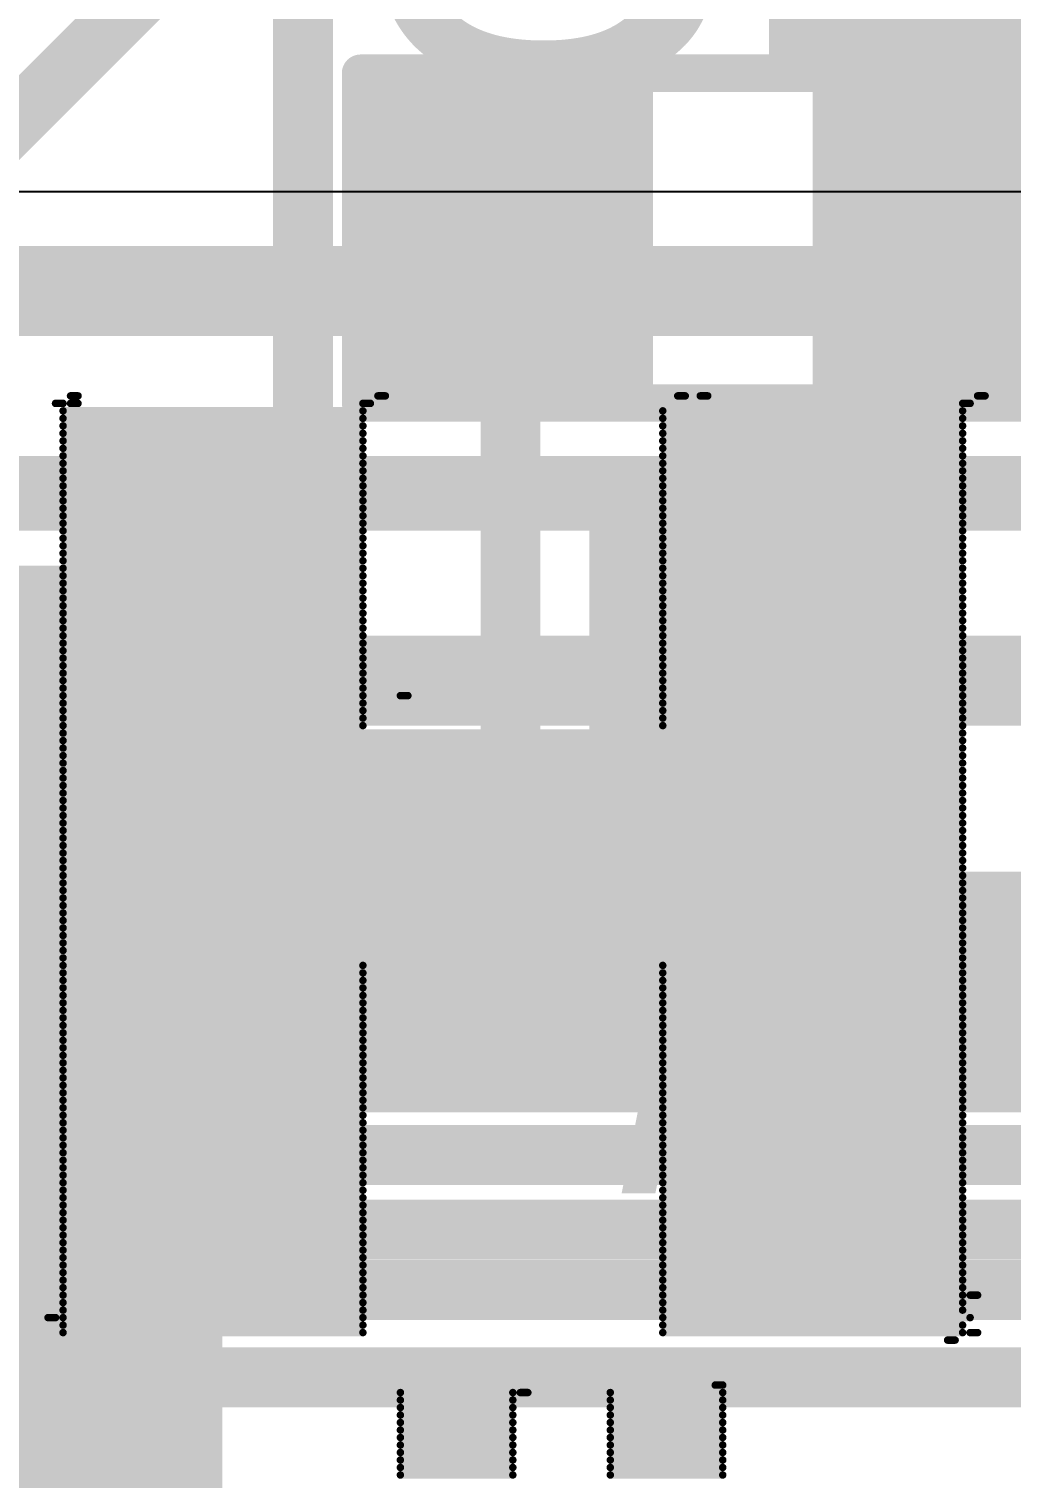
# Model space of a CAD drawing. Header units: millimetres. Extents: x -0.71 to 2.98, y -0.65 to 2.9.
# Drawn here: x 0.8515 to 0.9825, y 1.1526 to 1.346 of the extents above; entities that cross this region are included whole.
import ezdxf

# ---------------------------------------------------------------- set-up
doc = ezdxf.new("R2010")
doc.units = ezdxf.units.MM
doc.header["$MEASUREMENT"] = 0
for name, color, linetype in [('BottomLayer', 5, 'Continuous'), ('BottomOverlay', 54, 'Continuous'), ('Mechanical2', 216, 'Continuous'), ('TopLayer', 1, 'Continuous'), ('TopOverlay', 2, 'Continuous'), ('TopPaste', 8, 'Continuous'), ('TopSolder', 216, 'Continuous')]:
    doc.layers.add(name, color=color, linetype=linetype)
doc.styles.add('Arial', font='', dxfattribs={"height": 0.2})
doc.styles.get('Arial').set_extended_font_data('Arial')

# ---------------------------------------------------------------- blocks, each defined once
blk = doc.blocks.new('SOLDER_BRIDGE_239')
at = {"layer": 'TopLayer'}
for points in [[(-0.045, -0.0175), (-0.045, 0.0175), (-0.015, 0.0175), (-0.015, -0.0175)], [(0.015, -0.0175), (0.015, 0.0175), (0.045, 0.0175), (0.045, -0.0175)]]:
    blk.add_hatch(color=1, dxfattribs=at).paths.add_polyline_path(points)
at = {"layer": 'TopPaste'}
for points in [[(-0.045, -0.0175), (-0.045, 0.0175), (-0.015, 0.0175), (-0.015, -0.0175)], [(0.015, -0.0175), (0.015, 0.0175), (0.045, 0.0175), (0.045, -0.0175)]]:
    blk.add_hatch(color=8, dxfattribs=at).paths.add_polyline_path(points)
at = {"layer": 'TopSolder'}
for points in [[(-0.049, -0.0215), (-0.049, 0.0215), (-0.011, 0.0215), (-0.011, -0.0215)], [(0.011, -0.0215), (0.011, 0.0215), (0.049, 0.0215), (0.049, -0.0215)]]:
    blk.add_hatch(color=216, dxfattribs=at).paths.add_polyline_path(points)
at = {"layer": 'TopOverlay', "const_width": 0.005}
for points in [[(0.05, 0.022), (-0.05, 0.022)], [(0.05, 0.022), (0.05, -0.022)], [(0.05, -0.022), (-0.05, -0.022)]]:
    blk.add_lwpolyline(points, dxfattribs=at)
at = {"layer": 'TopOverlay', "const_width": 0.0025}
for points in [[(0.04875, 0.022, 1), (0.05125, 0.022, 1)], [(0.04875, 0.022, 1), (0.05125, 0.022, 1)], [(0.04875, -0.022, 1), (0.05125, -0.022, 1)], [(0.04875, -0.022, 1), (0.05125, -0.022, 1)]]:
    blk.add_lwpolyline(points, format="xyb", close=True, dxfattribs=at)
at = {"layer": 'TopOverlay'}
blk.add_text('SB8', height=0.055, rotation=-180, dxfattribs=at).set_placement((0.05063, -0.02133))
blk = doc.blocks.new('32TQFP_251')
at = {"layer": 'TopLayer'}
for points in [[(-0.02362, -0.09055), (-0.02362, -0.15354), (-0.03543, -0.15354), (-0.03543, -0.09055)], [(-0.00394, -0.09055), (-0.00394, -0.15354), (-0.01575, -0.15354), (-0.01575, -0.09055)], [(0.01575, -0.09055), (0.01575, -0.15354), (0.00394, -0.15354), (0.00394, -0.09055)], [(0.03543, -0.09055), (0.03543, -0.15354), (0.02362, -0.15354), (0.02362, -0.09055)], [(0.05512, -0.09055), (0.05512, -0.15354), (0.04331, -0.15354), (0.04331, -0.09055)], [(0.0748, -0.09055), (0.0748, -0.15354), (0.06299, -0.15354), (0.06299, -0.09055)]]:
    blk.add_hatch(color=1, dxfattribs=at).paths.add_polyline_path(points)
at = {"layer": 'TopPaste'}
for points in [[(-0.02362, -0.09055), (-0.02362, -0.15354), (-0.03543, -0.15354), (-0.03543, -0.09055)], [(-0.00394, -0.09055), (-0.00394, -0.15354), (-0.01575, -0.15354), (-0.01575, -0.09055)], [(0.01575, -0.09055), (0.01575, -0.15354), (0.00394, -0.15354), (0.00394, -0.09055)], [(0.03543, -0.09055), (0.03543, -0.15354), (0.02362, -0.15354), (0.02362, -0.09055)], [(0.05512, -0.09055), (0.05512, -0.15354), (0.04331, -0.15354), (0.04331, -0.09055)], [(0.0748, -0.09055), (0.0748, -0.15354), (0.06299, -0.15354), (0.06299, -0.09055)]]:
    blk.add_hatch(color=8, dxfattribs=at).paths.add_polyline_path(points)
at = {"layer": 'TopSolder'}
for points in [[(-0.03931, -0.08655), (-0.03931, -0.15754), (-0.05912, -0.15754), (-0.05912, -0.08655)], [(-0.01962, -0.08655), (-0.01962, -0.15754), (-0.03943, -0.15754), (-0.03943, -0.08655)], [(0.00006, -0.08655), (0.00006, -0.15754), (-0.01975, -0.15754), (-0.01975, -0.08655)], [(0.01975, -0.08655), (0.01975, -0.15754), (-0.00006, -0.15754), (-0.00006, -0.08655)], [(0.03943, -0.08655), (0.03943, -0.15754), (0.01962, -0.15754), (0.01962, -0.08655)], [(0.05912, -0.08655), (0.05912, -0.15754), (0.03931, -0.15754), (0.03931, -0.08655)], [(0.0788, -0.08655), (0.0788, -0.15754), (0.05899, -0.15754), (0.05899, -0.08655)]]:
    blk.add_hatch(color=216, dxfattribs=at).paths.add_polyline_path(points)
blk = doc.blocks.new('CAP_0603_328')
at = {"layer": 'TopLayer'}
for points in [[(-0.015, 0.0175), (-0.015, -0.0175), (-0.045, -0.0175), (-0.045, 0.0175)], [(0.045, 0.0175), (0.045, -0.0175), (0.015, -0.0175), (0.015, 0.0175)]]:
    blk.add_hatch(color=1, dxfattribs=at).paths.add_polyline_path(points)
at = {"layer": 'TopPaste'}
for points in [[(-0.015, 0.0175), (-0.015, -0.0175), (-0.045, -0.0175), (-0.045, 0.0175)], [(0.045, 0.0175), (0.045, -0.0175), (0.015, -0.0175), (0.015, 0.0175)]]:
    blk.add_hatch(color=8, dxfattribs=at).paths.add_polyline_path(points)
at = {"layer": 'TopSolder'}
for points in [[(-0.01264, 0.01986), (-0.01264, -0.01986), (-0.04736, -0.01986), (-0.04736, 0.01986)], [(0.04736, 0.01986), (0.04736, -0.01986), (0.01264, -0.01986), (0.01264, 0.01986)]]:
    blk.add_hatch(color=216, dxfattribs=at).paths.add_polyline_path(points)
at = {"layer": 'TopOverlay', "const_width": 0.005}
for points in [[(-0.049, -0.021), (-0.049, 0.021)], [(-0.049, 0.021), (-0.018, 0.021)], [(0.018, 0.021), (0.049, 0.021)], [(0.049, -0.021), (0.049, 0.021)], [(-0.049, -0.021), (-0.018, -0.021)], [(0.018, -0.021), (0.049, -0.021)]]:
    blk.add_lwpolyline(points, dxfattribs=at)
at = {"layer": 'TopOverlay', "const_width": 0.0025}
for points in [[(-0.05025, 0.021, 1), (-0.04775, 0.021, 1)], [(-0.05025, 0.021, 1), (-0.04775, 0.021, 1)], [(-0.01925, 0.021, 1), (-0.01675, 0.021, 1)], [(0.01675, 0.021, 1), (0.01925, 0.021, 1)], [(0.04775, 0.021, 1), (0.05025, 0.021, 1)], [(0.04775, 0.021, 1), (0.05025, 0.021, 1)], [(-0.05025, -0.021, 1), (-0.04775, -0.021, 1)], [(-0.05025, -0.021, 1), (-0.04775, -0.021, 1)], [(-0.01925, -0.021, 1), (-0.01675, -0.021, 1)], [(0.01675, -0.021, 1), (0.01925, -0.021, 1)], [(0.04775, -0.021, 1), (0.05025, -0.021, 1)], [(0.04775, -0.021, 1), (0.05025, -0.021, 1)]]:
    blk.add_lwpolyline(points, format="xyb", close=True, dxfattribs=at)

msp = doc.modelspace()

# ---------------------------------------------------------------- hatches: boundary and pattern name
at = {"layer": 'TopLayer'}
for points in [[(0.956, 1.294), (0.992, 1.294), (0.992, 1.499), (0.956, 1.499)], [(0.96, 1.294), (1.127, 1.294), (1.127, 1.343), (0.96, 1.343)]]:
    msp.add_hatch(color=1, dxfattribs=at).paths.add_polyline_path(points)

# ---------------------------------------------------------------- linework, layer by layer
at = {"layer": 'BottomLayer'}
msp.add_line((1.13951, 1.32425), (0.81009, 1.32425), dxfattribs=at)
for points, const_width in [([(0.8046, 1.311), (1.145, 1.311)], 0.012), ([(0.79223, 1.284), (1.156, 1.284)], 0.01), ([(0.729, 1.259), (1.169, 1.259)], 0.012), ([(0.589, 1.221), (1.039, 1.221)], 0.025), ([(0.49354, 1.19569), (1.00477, 1.19569)], 0.008), ([(0.852, 1.17769), (0.9365, 1.17769)], 0.008), ([(0.9365, 1.17769), (0.99731, 1.17769)], 0.008)]:
    msp.add_lwpolyline(points, dxfattribs=dict(at, const_width=const_width))
at = {"layer": 'BottomLayer', "const_width": 0.008}
msp.add_lwpolyline([(0.843, 1.16869, -0.414214), (0.852, 1.17769)], format="xyb", dxfattribs=at)
at = {"layer": 'BottomLayer', "const_width": 0.004}
for points in [[(0.85, 1.17769, 1), (0.854, 1.17769, 1)], [(0.85, 1.17769, 1), (0.854, 1.17769, 1)], [(0.9345, 1.17769, 1), (0.9385, 1.17769, 1)], [(0.9345, 1.17769, 1), (0.9385, 1.17769, 1)]]:
    msp.add_lwpolyline(points, format="xyb", close=True, dxfattribs=at)
at = {"layer": 'BottomOverlay', "const_width": 0.001}
for points in [[(0.857, 1.297), (0.858, 1.297)], [(0.898, 1.297), (0.899, 1.297)], [(0.938, 1.297), (0.939, 1.297)], [(0.941, 1.297), (0.942, 1.297)], [(0.978, 1.297), (0.979, 1.297)], [(0.855, 1.296), (0.856, 1.296)], [(0.857, 1.296), (0.858, 1.296)], [(0.896, 1.296), (0.897, 1.296)], [(0.976, 1.296), (0.977, 1.296)], [(0.856, 1.295), (0.896, 1.295)], [(0.856, 1.294), (0.896, 1.294)], [(0.936, 1.295), (0.976, 1.295)], [(0.936, 1.294), (0.976, 1.294)], [(0.856, 1.293), (0.896, 1.293)], [(0.856, 1.292), (0.896, 1.292)], [(0.936, 1.293), (0.976, 1.293)], [(0.936, 1.292), (0.976, 1.292)], [(0.856, 1.291), (0.896, 1.291)], [(0.856, 1.29), (0.896, 1.29)], [(0.936, 1.291), (0.976, 1.291)], [(0.936, 1.29), (0.976, 1.29)], [(0.856, 1.289), (0.896, 1.289)], [(0.856, 1.288), (0.896, 1.288)], [(0.936, 1.289), (0.976, 1.289)], [(0.936, 1.288), (0.976, 1.288)], [(0.856, 1.287), (0.896, 1.287)], [(0.856, 1.286), (0.896, 1.286)], [(0.936, 1.287), (0.976, 1.287)], [(0.936, 1.286), (0.976, 1.286)], [(0.856, 1.285), (0.896, 1.285)], [(0.856, 1.284), (0.896, 1.284)], [(0.936, 1.285), (0.976, 1.285)], [(0.936, 1.284), (0.976, 1.284)], [(0.856, 1.283), (0.896, 1.283)], [(0.856, 1.282), (0.896, 1.282)], [(0.936, 1.283), (0.976, 1.283)], [(0.936, 1.282), (0.976, 1.282)], [(0.856, 1.281), (0.896, 1.281)], [(0.856, 1.28), (0.896, 1.28)], [(0.936, 1.281), (0.976, 1.281)], [(0.936, 1.28), (0.976, 1.28)], [(0.856, 1.279), (0.896, 1.279)], [(0.856, 1.278), (0.896, 1.278)], [(0.936, 1.279), (0.976, 1.279)], [(0.936, 1.278), (0.976, 1.278)], [(0.856, 1.277), (0.896, 1.277)], [(0.856, 1.276), (0.896, 1.276)], [(0.936, 1.277), (0.976, 1.277)], [(0.936, 1.276), (0.976, 1.276)], [(0.856, 1.275), (0.896, 1.275)], [(0.856, 1.274), (0.896, 1.274)], [(0.936, 1.275), (0.976, 1.275)], [(0.936, 1.274), (0.976, 1.274)], [(0.856, 1.273), (0.896, 1.273)], [(0.856, 1.272), (0.896, 1.272)], [(0.936, 1.273), (0.976, 1.273)], [(0.936, 1.272), (0.976, 1.272)], [(0.856, 1.271), (0.896, 1.271)], [(0.856, 1.27), (0.896, 1.27)], [(0.936, 1.271), (0.976, 1.271)], [(0.936, 1.27), (0.976, 1.27)], [(0.856, 1.269), (0.896, 1.269)], [(0.856, 1.268), (0.896, 1.268)], [(0.936, 1.269), (0.976, 1.269)], [(0.936, 1.268), (0.976, 1.268)], [(0.856, 1.267), (0.896, 1.267)], [(0.936, 1.267), (0.976, 1.267)], [(0.856, 1.266), (0.896, 1.266)], [(0.856, 1.265), (0.896, 1.265)], [(0.936, 1.266), (0.976, 1.266)], [(0.936, 1.265), (0.976, 1.265)], [(0.856, 1.264), (0.896, 1.264)], [(0.856, 1.263), (0.896, 1.263)], [(0.936, 1.264), (0.976, 1.264)], [(0.936, 1.263), (0.976, 1.263)], [(0.856, 1.262), (0.896, 1.262)], [(0.856, 1.261), (0.896, 1.261)], [(0.936, 1.262), (0.976, 1.262)], [(0.936, 1.261), (0.976, 1.261)], [(0.856, 1.26), (0.896, 1.26)], [(0.856, 1.259), (0.896, 1.259)], [(0.936, 1.26), (0.976, 1.26)], [(0.936, 1.259), (0.976, 1.259)], [(0.856, 1.258), (0.896, 1.258)], [(0.856, 1.257), (0.896, 1.257)], [(0.901, 1.257), (0.902, 1.257)], [(0.936, 1.258), (0.976, 1.258)], [(0.936, 1.257), (0.976, 1.257)], [(0.856, 1.256), (0.896, 1.256)], [(0.856, 1.255), (0.896, 1.255)], [(0.936, 1.256), (0.976, 1.256)], [(0.936, 1.255), (0.976, 1.255)], [(0.856, 1.254), (0.896, 1.254)], [(0.856, 1.253), (0.896, 1.253)], [(0.936, 1.254), (0.976, 1.254)], [(0.936, 1.253), (0.976, 1.253)], [(0.856, 1.252), (0.976, 1.252)], [(0.856, 1.251), (0.976, 1.251)], [(0.856, 1.25), (0.976, 1.25)], [(0.856, 1.249), (0.976, 1.249)], [(0.856, 1.248), (0.976, 1.248)], [(0.856, 1.247), (0.976, 1.247)], [(0.856, 1.246), (0.976, 1.246)], [(0.856, 1.245), (0.976, 1.245)], [(0.856, 1.244), (0.976, 1.244)], [(0.856, 1.243), (0.976, 1.243)], [(0.856, 1.242), (0.976, 1.242)], [(0.856, 1.241), (0.976, 1.241)], [(0.856, 1.24), (0.976, 1.24)], [(0.856, 1.239), (0.976, 1.239)], [(0.856, 1.238), (0.976, 1.238)], [(0.856, 1.237), (0.976, 1.237)], [(0.856, 1.236), (0.976, 1.236)], [(0.856, 1.235), (0.976, 1.235)], [(0.856, 1.234), (0.976, 1.234)], [(0.856, 1.233), (0.976, 1.233)], [(0.856, 1.232), (0.976, 1.232)], [(0.856, 1.231), (0.976, 1.231)], [(0.856, 1.23), (0.976, 1.23)], [(0.856, 1.229), (0.976, 1.229)], [(0.856, 1.228), (0.976, 1.228)], [(0.856, 1.227), (0.976, 1.227)], [(0.856, 1.226), (0.976, 1.226)], [(0.856, 1.225), (0.976, 1.225)], [(0.856, 1.224), (0.976, 1.224)], [(0.856, 1.223), (0.976, 1.223)], [(0.856, 1.222), (0.976, 1.222)], [(0.856, 1.221), (0.896, 1.221)], [(0.856, 1.22), (0.896, 1.22)], [(0.936, 1.221), (0.976, 1.221)], [(0.936, 1.22), (0.976, 1.22)], [(0.856, 1.219), (0.896, 1.219)], [(0.856, 1.218), (0.896, 1.218)], [(0.936, 1.219), (0.976, 1.219)], [(0.936, 1.218), (0.976, 1.218)], [(0.856, 1.217), (0.896, 1.217)], [(0.856, 1.216), (0.896, 1.216)], [(0.936, 1.217), (0.976, 1.217)], [(0.936, 1.216), (0.976, 1.216)], [(0.856, 1.215), (0.896, 1.215)], [(0.856, 1.214), (0.896, 1.214)], [(0.936, 1.215), (0.976, 1.215)], [(0.936, 1.214), (0.976, 1.214)], [(0.856, 1.213), (0.896, 1.213)], [(0.856, 1.212), (0.896, 1.212)], [(0.936, 1.213), (0.976, 1.213)], [(0.936, 1.212), (0.976, 1.212)], [(0.856, 1.211), (0.896, 1.211)], [(0.856, 1.21), (0.896, 1.21)], [(0.936, 1.211), (0.976, 1.211)], [(0.936, 1.21), (0.976, 1.21)], [(0.856, 1.209), (0.896, 1.209)], [(0.936, 1.209), (0.976, 1.209)], [(0.856, 1.208), (0.896, 1.208)], [(0.856, 1.207), (0.896, 1.207)], [(0.936, 1.208), (0.976, 1.208)], [(0.936, 1.207), (0.976, 1.207)], [(0.856, 1.206), (0.896, 1.206)], [(0.856, 1.205), (0.896, 1.205)], [(0.936, 1.206), (0.976, 1.206)], [(0.936, 1.205), (0.976, 1.205)], [(0.856, 1.204), (0.896, 1.204)], [(0.856, 1.203), (0.896, 1.203)], [(0.936, 1.204), (0.976, 1.204)], [(0.936, 1.203), (0.976, 1.203)], [(0.856, 1.202), (0.896, 1.202)], [(0.856, 1.201), (0.896, 1.201)], [(0.936, 1.202), (0.976, 1.202)], [(0.936, 1.201), (0.976, 1.201)], [(0.856, 1.2), (0.896, 1.2)], [(0.856, 1.199), (0.896, 1.199)], [(0.936, 1.2), (0.976, 1.2)], [(0.936, 1.199), (0.976, 1.199)], [(0.856, 1.198), (0.896, 1.198)], [(0.856, 1.197), (0.896, 1.197)], [(0.936, 1.198), (0.976, 1.198)], [(0.936, 1.197), (0.976, 1.197)], [(0.856, 1.196), (0.896, 1.196)], [(0.856, 1.195), (0.896, 1.195)], [(0.936, 1.196), (0.976, 1.196)], [(0.936, 1.195), (0.976, 1.195)], [(0.856, 1.194), (0.896, 1.194)], [(0.856, 1.193), (0.896, 1.193)], [(0.936, 1.194), (0.976, 1.194)], [(0.936, 1.193), (0.976, 1.193)], [(0.856, 1.192), (0.896, 1.192)], [(0.856, 1.191), (0.896, 1.191)], [(0.936, 1.192), (0.976, 1.192)], [(0.936, 1.191), (0.976, 1.191)], [(0.856, 1.19), (0.896, 1.19)], [(0.856, 1.189), (0.896, 1.189)], [(0.936, 1.19), (0.976, 1.19)], [(0.936, 1.189), (0.976, 1.189)], [(0.856, 1.188), (0.896, 1.188)], [(0.856, 1.187), (0.896, 1.187)], [(0.936, 1.188), (0.976, 1.188)], [(0.936, 1.187), (0.976, 1.187)], [(0.856, 1.186), (0.896, 1.186)], [(0.856, 1.185), (0.896, 1.185)], [(0.936, 1.186), (0.976, 1.186)], [(0.936, 1.185), (0.976, 1.185)], [(0.856, 1.184), (0.896, 1.184)], [(0.856, 1.183), (0.896, 1.183)], [(0.936, 1.184), (0.976, 1.184)], [(0.936, 1.183), (0.976, 1.183)], [(0.856, 1.182), (0.896, 1.182)], [(0.856, 1.181), (0.896, 1.181)], [(0.936, 1.182), (0.976, 1.182)], [(0.936, 1.181), (0.976, 1.181)], [(0.856, 1.18), (0.896, 1.18)], [(0.936, 1.18), (0.976, 1.18)], [(0.856, 1.179), (0.896, 1.179)], [(0.856, 1.178), (0.896, 1.178)], [(0.936, 1.179), (0.976, 1.179)], [(0.936, 1.178), (0.976, 1.178)], [(0.856, 1.177), (0.896, 1.177)], [(0.856, 1.176), (0.896, 1.176)], [(0.936, 1.177), (0.976, 1.177)], [(0.936, 1.176), (0.976, 1.176)], [(0.977, 1.177), (0.978, 1.177)], [(0.854, 1.174), (0.855, 1.174)], [(0.856, 1.175), (0.896, 1.175)], [(0.856, 1.174), (0.896, 1.174)], [(0.936, 1.175), (0.976, 1.175)], [(0.936, 1.174), (0.977, 1.174)], [(0.856, 1.173), (0.896, 1.173)], [(0.856, 1.172), (0.896, 1.172)], [(0.936, 1.173), (0.976, 1.173)], [(0.936, 1.172), (0.976, 1.172)], [(0.977, 1.172), (0.978, 1.172)], [(0.974, 1.171), (0.975, 1.171)], [(0.901, 1.164), (0.916, 1.164)], [(0.917, 1.164), (0.918, 1.164)], [(0.929, 1.164), (0.944, 1.164)], [(0.943, 1.165), (0.944, 1.165)], [(0.901, 1.163), (0.916, 1.163)], [(0.901, 1.162), (0.916, 1.162)], [(0.929, 1.163), (0.944, 1.163)], [(0.929, 1.162), (0.944, 1.162)], [(0.901, 1.161), (0.916, 1.161)], [(0.901, 1.16), (0.916, 1.16)], [(0.929, 1.161), (0.944, 1.161)], [(0.929, 1.16), (0.944, 1.16)], [(0.901, 1.159), (0.916, 1.159)], [(0.901, 1.158), (0.916, 1.158)], [(0.929, 1.159), (0.944, 1.159)], [(0.929, 1.158), (0.944, 1.158)], [(0.901, 1.157), (0.916, 1.157)], [(0.901, 1.156), (0.916, 1.156)], [(0.929, 1.157), (0.944, 1.157)], [(0.929, 1.156), (0.944, 1.156)], [(0.901, 1.155), (0.916, 1.155)], [(0.901, 1.154), (0.916, 1.154)], [(0.929, 1.155), (0.944, 1.155)], [(0.929, 1.154), (0.944, 1.154)], [(0.901, 1.153), (0.916, 1.153)], [(0.929, 1.153), (0.944, 1.153)]]:
    msp.add_lwpolyline(points, dxfattribs=at)
at = {"layer": 'BottomOverlay', "const_width": 0.0005}
for points in [[(0.85675, 1.297, 1), (0.85725, 1.297, 1)], [(0.85775, 1.297, 1), (0.85825, 1.297, 1)], [(0.89775, 1.297, 1), (0.89825, 1.297, 1)], [(0.89875, 1.297, 1), (0.89925, 1.297, 1)], [(0.93775, 1.297, 1), (0.93825, 1.297, 1)], [(0.93875, 1.297, 1), (0.93925, 1.297, 1)], [(0.94075, 1.297, 1), (0.94125, 1.297, 1)], [(0.94175, 1.297, 1), (0.94225, 1.297, 1)], [(0.97775, 1.297, 1), (0.97825, 1.297, 1)], [(0.97875, 1.297, 1), (0.97925, 1.297, 1)], [(0.85475, 1.296, 1), (0.85525, 1.296, 1)], [(0.85575, 1.296, 1), (0.85625, 1.296, 1)], [(0.85675, 1.296, 1), (0.85725, 1.296, 1)], [(0.85775, 1.296, 1), (0.85825, 1.296, 1)], [(0.89575, 1.296, 1), (0.89625, 1.296, 1)], [(0.89675, 1.296, 1), (0.89725, 1.296, 1)], [(0.97575, 1.296, 1), (0.97625, 1.296, 1)], [(0.97675, 1.296, 1), (0.97725, 1.296, 1)], [(0.85575, 1.295, 1), (0.85625, 1.295, 1)], [(0.85575, 1.294, 1), (0.85625, 1.294, 1)], [(0.89575, 1.295, 1), (0.89625, 1.295, 1)], [(0.89575, 1.294, 1), (0.89625, 1.294, 1)], [(0.93575, 1.295, 1), (0.93625, 1.295, 1)], [(0.93575, 1.294, 1), (0.93625, 1.294, 1)], [(0.97575, 1.295, 1), (0.97625, 1.295, 1)], [(0.97575, 1.294, 1), (0.97625, 1.294, 1)], [(0.85575, 1.293, 1), (0.85625, 1.293, 1)], [(0.85575, 1.292, 1), (0.85625, 1.292, 1)], [(0.89575, 1.293, 1), (0.89625, 1.293, 1)], [(0.89575, 1.292, 1), (0.89625, 1.292, 1)], [(0.93575, 1.293, 1), (0.93625, 1.293, 1)], [(0.93575, 1.292, 1), (0.93625, 1.292, 1)], [(0.97575, 1.293, 1), (0.97625, 1.293, 1)], [(0.97575, 1.292, 1), (0.97625, 1.292, 1)], [(0.85575, 1.291, 1), (0.85625, 1.291, 1)], [(0.85575, 1.29, 1), (0.85625, 1.29, 1)], [(0.89575, 1.291, 1), (0.89625, 1.291, 1)], [(0.89575, 1.29, 1), (0.89625, 1.29, 1)], [(0.93575, 1.291, 1), (0.93625, 1.291, 1)], [(0.93575, 1.29, 1), (0.93625, 1.29, 1)], [(0.97575, 1.291, 1), (0.97625, 1.291, 1)], [(0.97575, 1.29, 1), (0.97625, 1.29, 1)], [(0.85575, 1.289, 1), (0.85625, 1.289, 1)], [(0.85575, 1.288, 1), (0.85625, 1.288, 1)], [(0.89575, 1.289, 1), (0.89625, 1.289, 1)], [(0.89575, 1.288, 1), (0.89625, 1.288, 1)], [(0.93575, 1.289, 1), (0.93625, 1.289, 1)], [(0.93575, 1.288, 1), (0.93625, 1.288, 1)], [(0.97575, 1.289, 1), (0.97625, 1.289, 1)], [(0.97575, 1.288, 1), (0.97625, 1.288, 1)], [(0.85575, 1.287, 1), (0.85625, 1.287, 1)], [(0.85575, 1.286, 1), (0.85625, 1.286, 1)], [(0.89575, 1.287, 1), (0.89625, 1.287, 1)], [(0.89575, 1.286, 1), (0.89625, 1.286, 1)], [(0.93575, 1.287, 1), (0.93625, 1.287, 1)], [(0.93575, 1.286, 1), (0.93625, 1.286, 1)], [(0.97575, 1.287, 1), (0.97625, 1.287, 1)], [(0.97575, 1.286, 1), (0.97625, 1.286, 1)], [(0.85575, 1.285, 1), (0.85625, 1.285, 1)], [(0.85575, 1.284, 1), (0.85625, 1.284, 1)], [(0.89575, 1.285, 1), (0.89625, 1.285, 1)], [(0.89575, 1.284, 1), (0.89625, 1.284, 1)], [(0.93575, 1.285, 1), (0.93625, 1.285, 1)], [(0.93575, 1.284, 1), (0.93625, 1.284, 1)], [(0.97575, 1.285, 1), (0.97625, 1.285, 1)], [(0.97575, 1.284, 1), (0.97625, 1.284, 1)], [(0.85575, 1.283, 1), (0.85625, 1.283, 1)], [(0.85575, 1.282, 1), (0.85625, 1.282, 1)], [(0.89575, 1.283, 1), (0.89625, 1.283, 1)], [(0.89575, 1.282, 1), (0.89625, 1.282, 1)], [(0.93575, 1.283, 1), (0.93625, 1.283, 1)], [(0.93575, 1.282, 1), (0.93625, 1.282, 1)], [(0.97575, 1.283, 1), (0.97625, 1.283, 1)], [(0.97575, 1.282, 1), (0.97625, 1.282, 1)], [(0.85575, 1.281, 1), (0.85625, 1.281, 1)], [(0.85575, 1.28, 1), (0.85625, 1.28, 1)], [(0.89575, 1.281, 1), (0.89625, 1.281, 1)], [(0.89575, 1.28, 1), (0.89625, 1.28, 1)], [(0.93575, 1.281, 1), (0.93625, 1.281, 1)], [(0.93575, 1.28, 1), (0.93625, 1.28, 1)], [(0.97575, 1.281, 1), (0.97625, 1.281, 1)], [(0.97575, 1.28, 1), (0.97625, 1.28, 1)], [(0.85575, 1.279, 1), (0.85625, 1.279, 1)], [(0.85575, 1.278, 1), (0.85625, 1.278, 1)], [(0.89575, 1.279, 1), (0.89625, 1.279, 1)], [(0.89575, 1.278, 1), (0.89625, 1.278, 1)], [(0.93575, 1.279, 1), (0.93625, 1.279, 1)], [(0.93575, 1.278, 1), (0.93625, 1.278, 1)], [(0.97575, 1.279, 1), (0.97625, 1.279, 1)], [(0.97575, 1.278, 1), (0.97625, 1.278, 1)], [(0.85575, 1.277, 1), (0.85625, 1.277, 1)], [(0.85575, 1.276, 1), (0.85625, 1.276, 1)], [(0.89575, 1.277, 1), (0.89625, 1.277, 1)], [(0.89575, 1.276, 1), (0.89625, 1.276, 1)], [(0.93575, 1.277, 1), (0.93625, 1.277, 1)], [(0.93575, 1.276, 1), (0.93625, 1.276, 1)], [(0.97575, 1.277, 1), (0.97625, 1.277, 1)], [(0.97575, 1.276, 1), (0.97625, 1.276, 1)], [(0.85575, 1.275, 1), (0.85625, 1.275, 1)], [(0.85575, 1.274, 1), (0.85625, 1.274, 1)], [(0.89575, 1.275, 1), (0.89625, 1.275, 1)], [(0.89575, 1.274, 1), (0.89625, 1.274, 1)], [(0.93575, 1.275, 1), (0.93625, 1.275, 1)], [(0.93575, 1.274, 1), (0.93625, 1.274, 1)], [(0.97575, 1.275, 1), (0.97625, 1.275, 1)], [(0.97575, 1.274, 1), (0.97625, 1.274, 1)], [(0.85575, 1.273, 1), (0.85625, 1.273, 1)], [(0.85575, 1.272, 1), (0.85625, 1.272, 1)], [(0.89575, 1.273, 1), (0.89625, 1.273, 1)], [(0.89575, 1.272, 1), (0.89625, 1.272, 1)], [(0.93575, 1.273, 1), (0.93625, 1.273, 1)], [(0.93575, 1.272, 1), (0.93625, 1.272, 1)], [(0.97575, 1.273, 1), (0.97625, 1.273, 1)], [(0.97575, 1.272, 1), (0.97625, 1.272, 1)], [(0.85575, 1.271, 1), (0.85625, 1.271, 1)], [(0.85575, 1.27, 1), (0.85625, 1.27, 1)], [(0.89575, 1.271, 1), (0.89625, 1.271, 1)], [(0.89575, 1.27, 1), (0.89625, 1.27, 1)], [(0.93575, 1.271, 1), (0.93625, 1.271, 1)], [(0.93575, 1.27, 1), (0.93625, 1.27, 1)], [(0.97575, 1.271, 1), (0.97625, 1.271, 1)], [(0.97575, 1.27, 1), (0.97625, 1.27, 1)], [(0.85575, 1.269, 1), (0.85625, 1.269, 1)], [(0.85575, 1.268, 1), (0.85625, 1.268, 1)], [(0.89575, 1.269, 1), (0.89625, 1.269, 1)], [(0.89575, 1.268, 1), (0.89625, 1.268, 1)], [(0.93575, 1.269, 1), (0.93625, 1.269, 1)], [(0.93575, 1.268, 1), (0.93625, 1.268, 1)], [(0.97575, 1.269, 1), (0.97625, 1.269, 1)], [(0.97575, 1.268, 1), (0.97625, 1.268, 1)], [(0.85575, 1.267, 1), (0.85625, 1.267, 1)], [(0.89575, 1.267, 1), (0.89625, 1.267, 1)], [(0.93575, 1.267, 1), (0.93625, 1.267, 1)], [(0.97575, 1.267, 1), (0.97625, 1.267, 1)], [(0.85575, 1.266, 1), (0.85625, 1.266, 1)], [(0.85575, 1.265, 1), (0.85625, 1.265, 1)], [(0.89575, 1.266, 1), (0.89625, 1.266, 1)], [(0.89575, 1.265, 1), (0.89625, 1.265, 1)], [(0.93575, 1.266, 1), (0.93625, 1.266, 1)], [(0.93575, 1.265, 1), (0.93625, 1.265, 1)], [(0.97575, 1.266, 1), (0.97625, 1.266, 1)], [(0.97575, 1.265, 1), (0.97625, 1.265, 1)], [(0.85575, 1.264, 1), (0.85625, 1.264, 1)], [(0.85575, 1.263, 1), (0.85625, 1.263, 1)], [(0.89575, 1.264, 1), (0.89625, 1.264, 1)], [(0.89575, 1.263, 1), (0.89625, 1.263, 1)], [(0.93575, 1.264, 1), (0.93625, 1.264, 1)], [(0.93575, 1.263, 1), (0.93625, 1.263, 1)], [(0.97575, 1.264, 1), (0.97625, 1.264, 1)], [(0.97575, 1.263, 1), (0.97625, 1.263, 1)], [(0.85575, 1.262, 1), (0.85625, 1.262, 1)], [(0.85575, 1.261, 1), (0.85625, 1.261, 1)], [(0.89575, 1.262, 1), (0.89625, 1.262, 1)], [(0.89575, 1.261, 1), (0.89625, 1.261, 1)], [(0.93575, 1.262, 1), (0.93625, 1.262, 1)], [(0.93575, 1.261, 1), (0.93625, 1.261, 1)], [(0.97575, 1.262, 1), (0.97625, 1.262, 1)], [(0.97575, 1.261, 1), (0.97625, 1.261, 1)], [(0.85575, 1.26, 1), (0.85625, 1.26, 1)], [(0.85575, 1.259, 1), (0.85625, 1.259, 1)], [(0.89575, 1.26, 1), (0.89625, 1.26, 1)], [(0.89575, 1.259, 1), (0.89625, 1.259, 1)], [(0.93575, 1.26, 1), (0.93625, 1.26, 1)], [(0.93575, 1.259, 1), (0.93625, 1.259, 1)], [(0.97575, 1.26, 1), (0.97625, 1.26, 1)], [(0.97575, 1.259, 1), (0.97625, 1.259, 1)], [(0.85575, 1.258, 1), (0.85625, 1.258, 1)], [(0.85575, 1.257, 1), (0.85625, 1.257, 1)], [(0.89575, 1.258, 1), (0.89625, 1.258, 1)], [(0.89575, 1.257, 1), (0.89625, 1.257, 1)], [(0.90075, 1.257, 1), (0.90125, 1.257, 1)], [(0.90175, 1.257, 1), (0.90225, 1.257, 1)], [(0.93575, 1.258, 1), (0.93625, 1.258, 1)], [(0.93575, 1.257, 1), (0.93625, 1.257, 1)], [(0.97575, 1.258, 1), (0.97625, 1.258, 1)], [(0.97575, 1.257, 1), (0.97625, 1.257, 1)], [(0.85575, 1.256, 1), (0.85625, 1.256, 1)], [(0.85575, 1.255, 1), (0.85625, 1.255, 1)], [(0.89575, 1.256, 1), (0.89625, 1.256, 1)], [(0.89575, 1.255, 1), (0.89625, 1.255, 1)], [(0.93575, 1.256, 1), (0.93625, 1.256, 1)], [(0.93575, 1.255, 1), (0.93625, 1.255, 1)], [(0.97575, 1.256, 1), (0.97625, 1.256, 1)], [(0.97575, 1.255, 1), (0.97625, 1.255, 1)], [(0.85575, 1.254, 1), (0.85625, 1.254, 1)], [(0.85575, 1.253, 1), (0.85625, 1.253, 1)], [(0.89575, 1.254, 1), (0.89625, 1.254, 1)], [(0.89575, 1.253, 1), (0.89625, 1.253, 1)], [(0.93575, 1.254, 1), (0.93625, 1.254, 1)], [(0.93575, 1.253, 1), (0.93625, 1.253, 1)], [(0.97575, 1.254, 1), (0.97625, 1.254, 1)], [(0.97575, 1.253, 1), (0.97625, 1.253, 1)], [(0.85575, 1.252, 1), (0.85625, 1.252, 1)], [(0.85575, 1.251, 1), (0.85625, 1.251, 1)], [(0.97575, 1.252, 1), (0.97625, 1.252, 1)], [(0.97575, 1.251, 1), (0.97625, 1.251, 1)], [(0.85575, 1.25, 1), (0.85625, 1.25, 1)], [(0.85575, 1.249, 1), (0.85625, 1.249, 1)], [(0.97575, 1.25, 1), (0.97625, 1.25, 1)], [(0.97575, 1.249, 1), (0.97625, 1.249, 1)], [(0.85575, 1.248, 1), (0.85625, 1.248, 1)], [(0.85575, 1.247, 1), (0.85625, 1.247, 1)], [(0.97575, 1.248, 1), (0.97625, 1.248, 1)], [(0.97575, 1.247, 1), (0.97625, 1.247, 1)], [(0.85575, 1.246, 1), (0.85625, 1.246, 1)], [(0.85575, 1.245, 1), (0.85625, 1.245, 1)], [(0.97575, 1.246, 1), (0.97625, 1.246, 1)], [(0.97575, 1.245, 1), (0.97625, 1.245, 1)], [(0.85575, 1.244, 1), (0.85625, 1.244, 1)], [(0.85575, 1.243, 1), (0.85625, 1.243, 1)], [(0.97575, 1.244, 1), (0.97625, 1.244, 1)], [(0.97575, 1.243, 1), (0.97625, 1.243, 1)], [(0.85575, 1.242, 1), (0.85625, 1.242, 1)], [(0.85575, 1.241, 1), (0.85625, 1.241, 1)], [(0.97575, 1.242, 1), (0.97625, 1.242, 1)], [(0.97575, 1.241, 1), (0.97625, 1.241, 1)], [(0.85575, 1.24, 1), (0.85625, 1.24, 1)], [(0.85575, 1.239, 1), (0.85625, 1.239, 1)], [(0.97575, 1.24, 1), (0.97625, 1.24, 1)], [(0.97575, 1.239, 1), (0.97625, 1.239, 1)], [(0.85575, 1.238, 1), (0.85625, 1.238, 1)], [(0.97575, 1.238, 1), (0.97625, 1.238, 1)], [(0.85575, 1.237, 1), (0.85625, 1.237, 1)], [(0.85575, 1.236, 1), (0.85625, 1.236, 1)], [(0.97575, 1.237, 1), (0.97625, 1.237, 1)], [(0.97575, 1.236, 1), (0.97625, 1.236, 1)], [(0.85575, 1.235, 1), (0.85625, 1.235, 1)], [(0.85575, 1.234, 1), (0.85625, 1.234, 1)], [(0.97575, 1.235, 1), (0.97625, 1.235, 1)], [(0.97575, 1.234, 1), (0.97625, 1.234, 1)], [(0.85575, 1.233, 1), (0.85625, 1.233, 1)], [(0.85575, 1.232, 1), (0.85625, 1.232, 1)], [(0.97575, 1.233, 1), (0.97625, 1.233, 1)], [(0.97575, 1.232, 1), (0.97625, 1.232, 1)], [(0.85575, 1.231, 1), (0.85625, 1.231, 1)], [(0.85575, 1.23, 1), (0.85625, 1.23, 1)], [(0.97575, 1.231, 1), (0.97625, 1.231, 1)], [(0.97575, 1.23, 1), (0.97625, 1.23, 1)], [(0.85575, 1.229, 1), (0.85625, 1.229, 1)], [(0.85575, 1.228, 1), (0.85625, 1.228, 1)], [(0.97575, 1.229, 1), (0.97625, 1.229, 1)], [(0.97575, 1.228, 1), (0.97625, 1.228, 1)], [(0.85575, 1.227, 1), (0.85625, 1.227, 1)], [(0.85575, 1.226, 1), (0.85625, 1.226, 1)], [(0.97575, 1.227, 1), (0.97625, 1.227, 1)], [(0.97575, 1.226, 1), (0.97625, 1.226, 1)], [(0.85575, 1.225, 1), (0.85625, 1.225, 1)], [(0.85575, 1.224, 1), (0.85625, 1.224, 1)], [(0.97575, 1.225, 1), (0.97625, 1.225, 1)], [(0.97575, 1.224, 1), (0.97625, 1.224, 1)], [(0.85575, 1.223, 1), (0.85625, 1.223, 1)], [(0.85575, 1.222, 1), (0.85625, 1.222, 1)], [(0.97575, 1.223, 1), (0.97625, 1.223, 1)], [(0.97575, 1.222, 1), (0.97625, 1.222, 1)], [(0.85575, 1.221, 1), (0.85625, 1.221, 1)], [(0.85575, 1.22, 1), (0.85625, 1.22, 1)], [(0.89575, 1.221, 1), (0.89625, 1.221, 1)], [(0.89575, 1.22, 1), (0.89625, 1.22, 1)], [(0.93575, 1.221, 1), (0.93625, 1.221, 1)], [(0.93575, 1.22, 1), (0.93625, 1.22, 1)], [(0.97575, 1.221, 1), (0.97625, 1.221, 1)], [(0.97575, 1.22, 1), (0.97625, 1.22, 1)], [(0.85575, 1.219, 1), (0.85625, 1.219, 1)], [(0.85575, 1.218, 1), (0.85625, 1.218, 1)], [(0.89575, 1.219, 1), (0.89625, 1.219, 1)], [(0.89575, 1.218, 1), (0.89625, 1.218, 1)], [(0.93575, 1.219, 1), (0.93625, 1.219, 1)], [(0.93575, 1.218, 1), (0.93625, 1.218, 1)], [(0.97575, 1.219, 1), (0.97625, 1.219, 1)], [(0.97575, 1.218, 1), (0.97625, 1.218, 1)], [(0.85575, 1.217, 1), (0.85625, 1.217, 1)], [(0.85575, 1.216, 1), (0.85625, 1.216, 1)], [(0.89575, 1.217, 1), (0.89625, 1.217, 1)], [(0.89575, 1.216, 1), (0.89625, 1.216, 1)], [(0.93575, 1.217, 1), (0.93625, 1.217, 1)], [(0.93575, 1.216, 1), (0.93625, 1.216, 1)], [(0.97575, 1.217, 1), (0.97625, 1.217, 1)], [(0.97575, 1.216, 1), (0.97625, 1.216, 1)], [(0.85575, 1.215, 1), (0.85625, 1.215, 1)], [(0.85575, 1.214, 1), (0.85625, 1.214, 1)], [(0.89575, 1.215, 1), (0.89625, 1.215, 1)], [(0.89575, 1.214, 1), (0.89625, 1.214, 1)], [(0.93575, 1.215, 1), (0.93625, 1.215, 1)], [(0.93575, 1.214, 1), (0.93625, 1.214, 1)], [(0.97575, 1.215, 1), (0.97625, 1.215, 1)], [(0.97575, 1.214, 1), (0.97625, 1.214, 1)], [(0.85575, 1.213, 1), (0.85625, 1.213, 1)], [(0.85575, 1.212, 1), (0.85625, 1.212, 1)], [(0.89575, 1.213, 1), (0.89625, 1.213, 1)], [(0.89575, 1.212, 1), (0.89625, 1.212, 1)], [(0.93575, 1.213, 1), (0.93625, 1.213, 1)], [(0.93575, 1.212, 1), (0.93625, 1.212, 1)], [(0.97575, 1.213, 1), (0.97625, 1.213, 1)], [(0.97575, 1.212, 1), (0.97625, 1.212, 1)], [(0.85575, 1.211, 1), (0.85625, 1.211, 1)], [(0.85575, 1.21, 1), (0.85625, 1.21, 1)], [(0.89575, 1.211, 1), (0.89625, 1.211, 1)], [(0.89575, 1.21, 1), (0.89625, 1.21, 1)], [(0.93575, 1.211, 1), (0.93625, 1.211, 1)], [(0.93575, 1.21, 1), (0.93625, 1.21, 1)], [(0.97575, 1.211, 1), (0.97625, 1.211, 1)], [(0.97575, 1.21, 1), (0.97625, 1.21, 1)], [(0.85575, 1.209, 1), (0.85625, 1.209, 1)], [(0.89575, 1.209, 1), (0.89625, 1.209, 1)], [(0.93575, 1.209, 1), (0.93625, 1.209, 1)], [(0.97575, 1.209, 1), (0.97625, 1.209, 1)], [(0.85575, 1.208, 1), (0.85625, 1.208, 1)], [(0.85575, 1.207, 1), (0.85625, 1.207, 1)], [(0.89575, 1.208, 1), (0.89625, 1.208, 1)], [(0.89575, 1.207, 1), (0.89625, 1.207, 1)], [(0.93575, 1.208, 1), (0.93625, 1.208, 1)], [(0.93575, 1.207, 1), (0.93625, 1.207, 1)], [(0.97575, 1.208, 1), (0.97625, 1.208, 1)], [(0.97575, 1.207, 1), (0.97625, 1.207, 1)], [(0.85575, 1.206, 1), (0.85625, 1.206, 1)], [(0.85575, 1.205, 1), (0.85625, 1.205, 1)], [(0.89575, 1.206, 1), (0.89625, 1.206, 1)], [(0.89575, 1.205, 1), (0.89625, 1.205, 1)], [(0.93575, 1.206, 1), (0.93625, 1.206, 1)], [(0.93575, 1.205, 1), (0.93625, 1.205, 1)], [(0.97575, 1.206, 1), (0.97625, 1.206, 1)], [(0.97575, 1.205, 1), (0.97625, 1.205, 1)], [(0.85575, 1.204, 1), (0.85625, 1.204, 1)], [(0.85575, 1.203, 1), (0.85625, 1.203, 1)], [(0.89575, 1.204, 1), (0.89625, 1.204, 1)], [(0.89575, 1.203, 1), (0.89625, 1.203, 1)], [(0.93575, 1.204, 1), (0.93625, 1.204, 1)], [(0.93575, 1.203, 1), (0.93625, 1.203, 1)], [(0.97575, 1.204, 1), (0.97625, 1.204, 1)], [(0.97575, 1.203, 1), (0.97625, 1.203, 1)], [(0.85575, 1.202, 1), (0.85625, 1.202, 1)], [(0.85575, 1.201, 1), (0.85625, 1.201, 1)], [(0.89575, 1.202, 1), (0.89625, 1.202, 1)], [(0.89575, 1.201, 1), (0.89625, 1.201, 1)], [(0.93575, 1.202, 1), (0.93625, 1.202, 1)], [(0.93575, 1.201, 1), (0.93625, 1.201, 1)], [(0.97575, 1.202, 1), (0.97625, 1.202, 1)], [(0.97575, 1.201, 1), (0.97625, 1.201, 1)], [(0.85575, 1.2, 1), (0.85625, 1.2, 1)], [(0.85575, 1.199, 1), (0.85625, 1.199, 1)], [(0.89575, 1.2, 1), (0.89625, 1.2, 1)], [(0.89575, 1.199, 1), (0.89625, 1.199, 1)], [(0.93575, 1.2, 1), (0.93625, 1.2, 1)], [(0.93575, 1.199, 1), (0.93625, 1.199, 1)], [(0.97575, 1.2, 1), (0.97625, 1.2, 1)], [(0.97575, 1.199, 1), (0.97625, 1.199, 1)], [(0.85575, 1.198, 1), (0.85625, 1.198, 1)], [(0.85575, 1.197, 1), (0.85625, 1.197, 1)], [(0.89575, 1.198, 1), (0.89625, 1.198, 1)], [(0.89575, 1.197, 1), (0.89625, 1.197, 1)], [(0.93575, 1.198, 1), (0.93625, 1.198, 1)], [(0.93575, 1.197, 1), (0.93625, 1.197, 1)], [(0.97575, 1.198, 1), (0.97625, 1.198, 1)], [(0.97575, 1.197, 1), (0.97625, 1.197, 1)], [(0.85575, 1.196, 1), (0.85625, 1.196, 1)], [(0.85575, 1.195, 1), (0.85625, 1.195, 1)], [(0.89575, 1.196, 1), (0.89625, 1.196, 1)], [(0.89575, 1.195, 1), (0.89625, 1.195, 1)], [(0.93575, 1.196, 1), (0.93625, 1.196, 1)], [(0.93575, 1.195, 1), (0.93625, 1.195, 1)], [(0.97575, 1.196, 1), (0.97625, 1.196, 1)], [(0.97575, 1.195, 1), (0.97625, 1.195, 1)], [(0.85575, 1.194, 1), (0.85625, 1.194, 1)], [(0.85575, 1.193, 1), (0.85625, 1.193, 1)], [(0.89575, 1.194, 1), (0.89625, 1.194, 1)], [(0.89575, 1.193, 1), (0.89625, 1.193, 1)], [(0.93575, 1.194, 1), (0.93625, 1.194, 1)], [(0.93575, 1.193, 1), (0.93625, 1.193, 1)], [(0.97575, 1.194, 1), (0.97625, 1.194, 1)], [(0.97575, 1.193, 1), (0.97625, 1.193, 1)], [(0.85575, 1.192, 1), (0.85625, 1.192, 1)], [(0.85575, 1.191, 1), (0.85625, 1.191, 1)], [(0.89575, 1.192, 1), (0.89625, 1.192, 1)], [(0.89575, 1.191, 1), (0.89625, 1.191, 1)], [(0.93575, 1.192, 1), (0.93625, 1.192, 1)], [(0.93575, 1.191, 1), (0.93625, 1.191, 1)], [(0.97575, 1.192, 1), (0.97625, 1.192, 1)], [(0.97575, 1.191, 1), (0.97625, 1.191, 1)], [(0.85575, 1.19, 1), (0.85625, 1.19, 1)], [(0.85575, 1.189, 1), (0.85625, 1.189, 1)], [(0.89575, 1.19, 1), (0.89625, 1.19, 1)], [(0.89575, 1.189, 1), (0.89625, 1.189, 1)], [(0.93575, 1.19, 1), (0.93625, 1.19, 1)], [(0.93575, 1.189, 1), (0.93625, 1.189, 1)], [(0.97575, 1.19, 1), (0.97625, 1.19, 1)], [(0.97575, 1.189, 1), (0.97625, 1.189, 1)], [(0.85575, 1.188, 1), (0.85625, 1.188, 1)], [(0.85575, 1.187, 1), (0.85625, 1.187, 1)], [(0.89575, 1.188, 1), (0.89625, 1.188, 1)], [(0.89575, 1.187, 1), (0.89625, 1.187, 1)], [(0.93575, 1.188, 1), (0.93625, 1.188, 1)], [(0.93575, 1.187, 1), (0.93625, 1.187, 1)], [(0.97575, 1.188, 1), (0.97625, 1.188, 1)], [(0.97575, 1.187, 1), (0.97625, 1.187, 1)], [(0.85575, 1.186, 1), (0.85625, 1.186, 1)], [(0.85575, 1.185, 1), (0.85625, 1.185, 1)], [(0.89575, 1.186, 1), (0.89625, 1.186, 1)], [(0.89575, 1.185, 1), (0.89625, 1.185, 1)], [(0.93575, 1.186, 1), (0.93625, 1.186, 1)], [(0.93575, 1.185, 1), (0.93625, 1.185, 1)], [(0.97575, 1.186, 1), (0.97625, 1.186, 1)], [(0.97575, 1.185, 1), (0.97625, 1.185, 1)], [(0.85575, 1.184, 1), (0.85625, 1.184, 1)], [(0.85575, 1.183, 1), (0.85625, 1.183, 1)], [(0.89575, 1.184, 1), (0.89625, 1.184, 1)], [(0.89575, 1.183, 1), (0.89625, 1.183, 1)], [(0.93575, 1.184, 1), (0.93625, 1.184, 1)], [(0.93575, 1.183, 1), (0.93625, 1.183, 1)], [(0.97575, 1.184, 1), (0.97625, 1.184, 1)], [(0.97575, 1.183, 1), (0.97625, 1.183, 1)], [(0.85575, 1.182, 1), (0.85625, 1.182, 1)], [(0.85575, 1.181, 1), (0.85625, 1.181, 1)], [(0.89575, 1.182, 1), (0.89625, 1.182, 1)], [(0.89575, 1.181, 1), (0.89625, 1.181, 1)], [(0.93575, 1.182, 1), (0.93625, 1.182, 1)], [(0.93575, 1.181, 1), (0.93625, 1.181, 1)], [(0.97575, 1.182, 1), (0.97625, 1.182, 1)], [(0.97575, 1.181, 1), (0.97625, 1.181, 1)], [(0.85575, 1.18, 1), (0.85625, 1.18, 1)], [(0.89575, 1.18, 1), (0.89625, 1.18, 1)], [(0.93575, 1.18, 1), (0.93625, 1.18, 1)], [(0.97575, 1.18, 1), (0.97625, 1.18, 1)], [(0.85575, 1.179, 1), (0.85625, 1.179, 1)], [(0.85575, 1.178, 1), (0.85625, 1.178, 1)], [(0.89575, 1.179, 1), (0.89625, 1.179, 1)], [(0.89575, 1.178, 1), (0.89625, 1.178, 1)], [(0.93575, 1.179, 1), (0.93625, 1.179, 1)], [(0.93575, 1.178, 1), (0.93625, 1.178, 1)], [(0.97575, 1.179, 1), (0.97625, 1.179, 1)], [(0.97575, 1.178, 1), (0.97625, 1.178, 1)], [(0.85575, 1.177, 1), (0.85625, 1.177, 1)], [(0.85575, 1.176, 1), (0.85625, 1.176, 1)], [(0.89575, 1.177, 1), (0.89625, 1.177, 1)], [(0.89575, 1.176, 1), (0.89625, 1.176, 1)], [(0.93575, 1.177, 1), (0.93625, 1.177, 1)], [(0.93575, 1.176, 1), (0.93625, 1.176, 1)], [(0.97575, 1.177, 1), (0.97625, 1.177, 1)], [(0.97575, 1.176, 1), (0.97625, 1.176, 1)], [(0.97675, 1.177, 1), (0.97725, 1.177, 1)], [(0.97775, 1.177, 1), (0.97825, 1.177, 1)], [(0.85375, 1.174, 1), (0.85425, 1.174, 1)], [(0.85475, 1.174, 1), (0.85525, 1.174, 1)], [(0.85575, 1.175, 1), (0.85625, 1.175, 1)], [(0.85575, 1.174, 1), (0.85625, 1.174, 1)], [(0.89575, 1.175, 1), (0.89625, 1.175, 1)], [(0.89575, 1.174, 1), (0.89625, 1.174, 1)], [(0.93575, 1.175, 1), (0.93625, 1.175, 1)], [(0.93575, 1.174, 1), (0.93625, 1.174, 1)], [(0.97575, 1.175, 1), (0.97625, 1.175, 1)], [(0.97675, 1.174, 1), (0.97725, 1.174, 1)], [(0.85575, 1.173, 1), (0.85625, 1.173, 1)], [(0.85575, 1.172, 1), (0.85625, 1.172, 1)], [(0.89575, 1.173, 1), (0.89625, 1.173, 1)], [(0.89575, 1.172, 1), (0.89625, 1.172, 1)], [(0.93575, 1.173, 1), (0.93625, 1.173, 1)], [(0.93575, 1.172, 1), (0.93625, 1.172, 1)], [(0.97575, 1.173, 1), (0.97625, 1.173, 1)], [(0.97575, 1.172, 1), (0.97625, 1.172, 1)], [(0.97675, 1.172, 1), (0.97725, 1.172, 1)], [(0.97775, 1.172, 1), (0.97825, 1.172, 1)], [(0.97375, 1.171, 1), (0.97425, 1.171, 1)], [(0.97475, 1.171, 1), (0.97525, 1.171, 1)], [(0.90075, 1.164, 1), (0.90125, 1.164, 1)], [(0.91575, 1.164, 1), (0.91625, 1.164, 1)], [(0.91675, 1.164, 1), (0.91725, 1.164, 1)], [(0.91775, 1.164, 1), (0.91825, 1.164, 1)], [(0.92875, 1.164, 1), (0.92925, 1.164, 1)], [(0.94275, 1.165, 1), (0.94325, 1.165, 1)], [(0.94375, 1.165, 1), (0.94425, 1.165, 1)], [(0.94375, 1.164, 1), (0.94425, 1.164, 1)], [(0.90075, 1.163, 1), (0.90125, 1.163, 1)], [(0.90075, 1.162, 1), (0.90125, 1.162, 1)], [(0.91575, 1.163, 1), (0.91625, 1.163, 1)], [(0.91575, 1.162, 1), (0.91625, 1.162, 1)], [(0.92875, 1.163, 1), (0.92925, 1.163, 1)], [(0.92875, 1.162, 1), (0.92925, 1.162, 1)], [(0.94375, 1.163, 1), (0.94425, 1.163, 1)], [(0.94375, 1.162, 1), (0.94425, 1.162, 1)], [(0.90075, 1.161, 1), (0.90125, 1.161, 1)], [(0.90075, 1.16, 1), (0.90125, 1.16, 1)], [(0.91575, 1.161, 1), (0.91625, 1.161, 1)], [(0.91575, 1.16, 1), (0.91625, 1.16, 1)], [(0.92875, 1.161, 1), (0.92925, 1.161, 1)], [(0.92875, 1.16, 1), (0.92925, 1.16, 1)], [(0.94375, 1.161, 1), (0.94425, 1.161, 1)], [(0.94375, 1.16, 1), (0.94425, 1.16, 1)], [(0.90075, 1.159, 1), (0.90125, 1.159, 1)], [(0.90075, 1.158, 1), (0.90125, 1.158, 1)], [(0.91575, 1.159, 1), (0.91625, 1.159, 1)], [(0.91575, 1.158, 1), (0.91625, 1.158, 1)], [(0.92875, 1.159, 1), (0.92925, 1.159, 1)], [(0.92875, 1.158, 1), (0.92925, 1.158, 1)], [(0.94375, 1.159, 1), (0.94425, 1.159, 1)], [(0.94375, 1.158, 1), (0.94425, 1.158, 1)], [(0.90075, 1.157, 1), (0.90125, 1.157, 1)], [(0.90075, 1.156, 1), (0.90125, 1.156, 1)], [(0.91575, 1.157, 1), (0.91625, 1.157, 1)], [(0.91575, 1.156, 1), (0.91625, 1.156, 1)], [(0.92875, 1.157, 1), (0.92925, 1.157, 1)], [(0.92875, 1.156, 1), (0.92925, 1.156, 1)], [(0.94375, 1.157, 1), (0.94425, 1.157, 1)], [(0.94375, 1.156, 1), (0.94425, 1.156, 1)], [(0.90075, 1.155, 1), (0.90125, 1.155, 1)], [(0.90075, 1.154, 1), (0.90125, 1.154, 1)], [(0.91575, 1.155, 1), (0.91625, 1.155, 1)], [(0.91575, 1.154, 1), (0.91625, 1.154, 1)], [(0.92875, 1.155, 1), (0.92925, 1.155, 1)], [(0.92875, 1.154, 1), (0.92925, 1.154, 1)], [(0.94375, 1.155, 1), (0.94425, 1.155, 1)], [(0.94375, 1.154, 1), (0.94425, 1.154, 1)], [(0.90075, 1.153, 1), (0.90125, 1.153, 1)], [(0.91575, 1.153, 1), (0.91625, 1.153, 1)], [(0.92875, 1.153, 1), (0.92925, 1.153, 1)], [(0.94375, 1.153, 1), (0.94425, 1.153, 1)]]:
    msp.add_lwpolyline(points, format="xyb", close=True, dxfattribs=at)
at = {"layer": 'Mechanical2', "const_width": 0.01}
msp.add_lwpolyline([(2.97335, 1.12706, 1), (-0.56996, 1.12706, 1)], format="xyb", close=True, dxfattribs=at)
at = {"layer": 'TopLayer', "const_width": 0.008}
for points in [[(0.888, 1.271), (0.888, 1.372)], [(0.83361, 1.31761), (0.872, 1.356)], [(0.91569, 1.25069), (0.91569, 1.31806)], [(0.88146, 1.26446), (0.888, 1.271)], [(0.84174, 1.26446), (0.88146, 1.26446)], [(0.94769, 1.23069), (0.94769, 1.26006)], [(0.90977, 1.24477), (0.91569, 1.25069)], [(0.84174, 1.24477), (0.90977, 1.24477)], [(0.94209, 1.22509), (0.94769, 1.23069)], [(0.84174, 1.22509), (0.94209, 1.22509)], [(0.84174, 1.2054), (1.0024, 1.2054)], [(0.84174, 1.18572), (1.17328, 1.18572)], [(0.84174, 1.16603), (1.12197, 1.16603)]]:
    msp.add_lwpolyline(points, dxfattribs=at)
at = {"layer": 'TopLayer', "const_width": 0.004}
for points in [[(0.91369, 1.31806, 1), (0.91769, 1.31806, 1)], [(0.886, 1.271, 1), (0.89, 1.271, 1)], [(0.886, 1.271, 1), (0.89, 1.271, 1)], [(0.87946, 1.26446, 1), (0.88346, 1.26446, 1)], [(0.87946, 1.26446, 1), (0.88346, 1.26446, 1)], [(0.94569, 1.26006, 1), (0.94969, 1.26006, 1)], [(0.91369, 1.25069, 1), (0.91769, 1.25069, 1)], [(0.91369, 1.25069, 1), (0.91769, 1.25069, 1)], [(0.90777, 1.24477, 1), (0.91177, 1.24477, 1)], [(0.90777, 1.24477, 1), (0.91177, 1.24477, 1)], [(0.94569, 1.23069, 1), (0.94969, 1.23069, 1)], [(0.94569, 1.23069, 1), (0.94969, 1.23069, 1)], [(0.94009, 1.22509, 1), (0.94409, 1.22509, 1)], [(0.94009, 1.22509, 1), (0.94409, 1.22509, 1)]]:
    msp.add_lwpolyline(points, format="xyb", close=True, dxfattribs=at)

# ---------------------------------------------------------------- block references
for name, p, rotation in [('SOLDER_BRIDGE_239', (0.94569, 1.31806), 180), ('32TQFP_251', (0.71969, 1.19556), 90)]:
    msp.add_blockref(name, p, dxfattribs=dict(rotation=rotation))
msp.add_blockref('CAP_0603_328', (0.97769, 1.26006))

# ---------------------------------------------------------------- texts
at = {"layer": 'TopOverlay', "style": 'Arial'}
msp.add_text('SB8', height=0.055, dxfattribs=at).set_placement((0.89506, 1.33873))
msp.add_text('#', height=0.06, rotation=360, dxfattribs=at).set_placement((0.92536, 1.1906))

doc.saveas('drawing.dxf')
